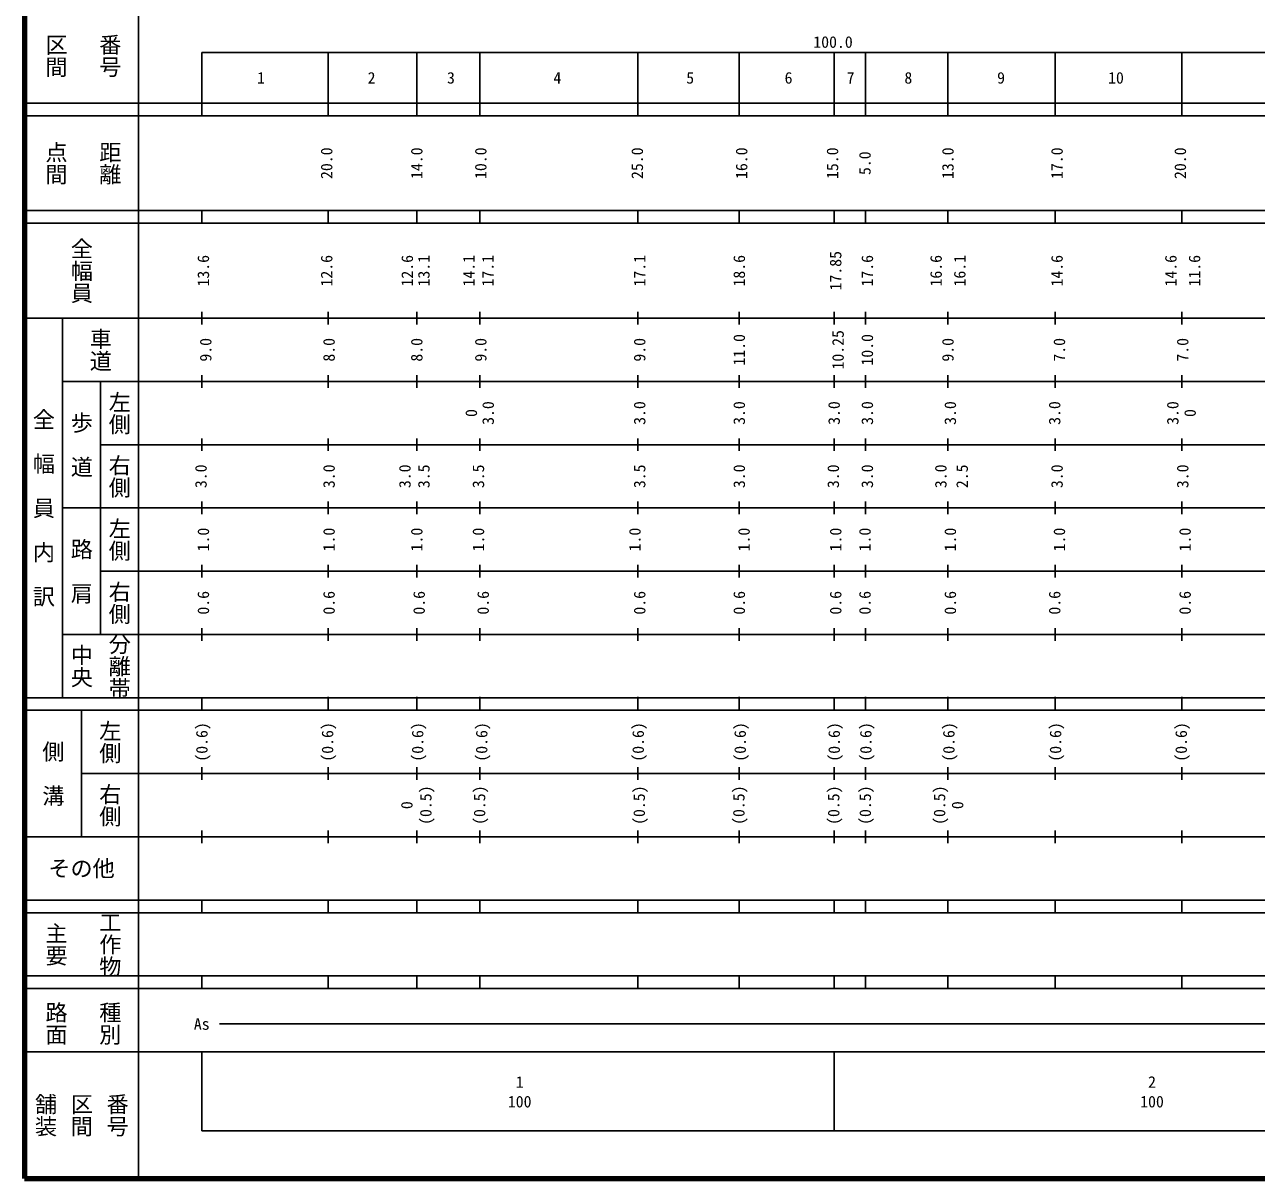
# Model space of a CAD drawing. Units: millimetres on the paper, enlarged 1000 times. Extents: x 40000 to 680000, y 20000 to 380000.
# Drawn here: x 40000 to 234794, y 20000 to 202409 of the extents above; entities that cross this region are included whole.
import ezdxf
from ezdxf.enums import TextEntityAlignment as Align

# ---------------------------------------------------------------- set-up
doc = ezdxf.new("R2010")
doc.units = ezdxf.units.MM
doc.header["$LTSCALE"] = 1000
doc.layers.add('M-TTL', color=2, linetype='Continuous', lineweight=140)
doc.layers.add('M-TTL-BAND', color=7, linetype='Continuous', lineweight=25)
doc.styles.add('@ＭＳ ゴシック', font='')
doc.styles.add('ＭＳ ゴシック', font='')
doc.styles.get('@ＭＳ ゴシック').set_extended_font_data('@MS Gothic')
doc.styles.get('ＭＳ ゴシック').set_extended_font_data('MS Gothic')

msp = doc.modelspace()

# ---------------------------------------------------------------- linework, layer by layer
at = {"layer": 'M-TTL'}
for p, q in [((40000, 380000), (40000, 20000)), ((40000, 20000), (680000, 20000))]:
    msp.add_line(p, q, dxfattribs=at)
at = {"layer": 'M-TTL-BAND'}
for p, q in [((58000, 370000), (58000, 20000)), ((68000, 198000), (579000, 198000)), ((68000, 198000), (68000, 188000)), ((88000, 198000), (88000, 188000)), ((102000, 198000), (102000, 188000)), ((112000, 198000), (112000, 188000)), ((137000, 198000), (137000, 188000)), ((153000, 198000), (153000, 188000)), ((168000, 198000), (168000, 188000)), ((173000, 198000), (173000, 188000)), ((186000, 198000), (186000, 188000)), ((203000, 198000), (203000, 188000)), ((223000, 198000), (223000, 188000)), ((40000, 190000), (579000, 190000)), ((40000, 188000), (579000, 188000)), ((40000, 173000), (579000, 173000)), ((68000, 171000), (68000, 173000)), ((88000, 173000), (88000, 171000)), ((102000, 173000), (102000, 171000)), ((112000, 173000), (112000, 171000)), ((137000, 173000), (137000, 171000)), ((153000, 173000), (153000, 171000)), ((168000, 171000), (168000, 173000)), ((173000, 173000), (173000, 171000)), ((186000, 173000), (186000, 171000)), ((203000, 173000), (203000, 171000)), ((223000, 173000), (223000, 171000)), ((40000, 171000), (579000, 171000)), ((40000, 156000), (579000, 156000)), ((46000, 96000), (46000, 156000)), ((68000, 155000), (68000, 157000)), ((88000, 157000), (88000, 155000)), ((102000, 157000), (102000, 155000)), ((112000, 157000), (112000, 155000)), ((137000, 157000), (137000, 155000)), ((153000, 157000), (153000, 155000)), ((168000, 155000), (168000, 157000)), ((173000, 157000), (173000, 155000)), ((186000, 157000), (186000, 155000)), ((203000, 157000), (203000, 155000)), ((223000, 157000), (223000, 155000)), ((68000, 145000), (68000, 147000)), ((88000, 147000), (88000, 145000)), ((102000, 147000), (102000, 145000)), ((112000, 147000), (112000, 145000)), ((137000, 147000), (137000, 145000)), ((153000, 147000), (153000, 145000)), ((168000, 145000), (168000, 147000)), ((173000, 147000), (173000, 145000)), ((186000, 147000), (186000, 145000)), ((203000, 147000), (203000, 145000)), ((223000, 147000), (223000, 145000)), ((46000, 146000), (579000, 146000)), ((52000, 146000), (52000, 106000)), ((68000, 135000), (68000, 137000)), ((88000, 137000), (88000, 135000)), ((102000, 137000), (102000, 135000)), ((112000, 137000), (112000, 135000)), ((137000, 137000), (137000, 135000)), ((153000, 137000), (153000, 135000)), ((168000, 135000), (168000, 137000)), ((173000, 137000), (173000, 135000)), ((186000, 137000), (186000, 135000)), ((203000, 137000), (203000, 135000)), ((223000, 137000), (223000, 135000)), ((52000, 136000), (579000, 136000)), ((68000, 125000), (68000, 127000)), ((88000, 127000), (88000, 125000)), ((102000, 127000), (102000, 125000)), ((112000, 127000), (112000, 125000)), ((137000, 127000), (137000, 125000)), ((153000, 127000), (153000, 125000)), ((168000, 125000), (168000, 127000)), ((173000, 127000), (173000, 125000)), ((186000, 127000), (186000, 125000)), ((203000, 127000), (203000, 125000)), ((223000, 127000), (223000, 125000)), ((46000, 126000), (579000, 126000)), ((68000, 115000), (68000, 117000)), ((88000, 117000), (88000, 115000)), ((102000, 117000), (102000, 115000)), ((112000, 117000), (112000, 115000)), ((137000, 117000), (137000, 115000)), ((153000, 117000), (153000, 115000)), ((168000, 115000), (168000, 117000)), ((173000, 117000), (173000, 115000)), ((186000, 117000), (186000, 115000)), ((203000, 117000), (203000, 115000)), ((223000, 117000), (223000, 115000)), ((52000, 116000), (579000, 116000)), ((46000, 106000), (579000, 106000)), ((68000, 105000), (68000, 107000)), ((88000, 107000), (88000, 105000)), ((102000, 107000), (102000, 105000)), ((112000, 107000), (112000, 105000)), ((137000, 107000), (137000, 105000)), ((153000, 107000), (153000, 105000)), ((168000, 105000), (168000, 107000)), ((173000, 107000), (173000, 105000)), ((186000, 107000), (186000, 105000)), ((203000, 107000), (203000, 105000)), ((223000, 107000), (223000, 105000)), ((40000, 96000), (579000, 96000)), ((68000, 94000), (68000, 96000)), ((88000, 96114), (88000, 94114)), ((102000, 96114), (102000, 94114)), ((112000, 96114), (112000, 94114)), ((137000, 96114), (137000, 94114)), ((153000, 96114), (153000, 94114)), ((168000, 94000), (168000, 96000)), ((173000, 96114), (173000, 94114)), ((186000, 96114), (186000, 94114)), ((203000, 96114), (203000, 94114)), ((223000, 96114), (223000, 94114)), ((40000, 94000), (579000, 94000)), ((49000, 94000), (49000, 74000)), ((49000, 84000), (579000, 84000)), ((68000, 83000), (68000, 85000)), ((88000, 85000), (88000, 83000)), ((102000, 85000), (102000, 83000)), ((112000, 85000), (112000, 83000)), ((137000, 85000), (137000, 83000)), ((153000, 85000), (153000, 83000)), ((168000, 83000), (168000, 85000)), ((173000, 85000), (173000, 83000)), ((186000, 85000), (186000, 83000)), ((203000, 85000), (203000, 83000)), ((223000, 85000), (223000, 83000)), ((68000, 73000), (68000, 75000)), ((88000, 75000), (88000, 73000)), ((102000, 75000), (102000, 73000)), ((112000, 75000), (112000, 73000)), ((137000, 75000), (137000, 73000)), ((153000, 75000), (153000, 73000)), ((168000, 73000), (168000, 75000)), ((173000, 75000), (173000, 73000)), ((186000, 75000), (186000, 73000)), ((203000, 75000), (203000, 73000)), ((223000, 75000), (223000, 73000)), ((40000, 74000), (579000, 74000)), ((40000, 64000), (579000, 64000)), ((68000, 62000), (68000, 64000)), ((88000, 64114), (88000, 62114)), ((102000, 64114), (102000, 62114)), ((112000, 64114), (112000, 62114)), ((137000, 64114), (137000, 62114)), ((153000, 64114), (153000, 62114)), ((168000, 62000), (168000, 64000)), ((173000, 64114), (173000, 62114)), ((186000, 64114), (186000, 62114)), ((203000, 64114), (203000, 62114)), ((223000, 64114), (223000, 62114)), ((40000, 62000), (579000, 62000)), ((40000, 52000), (579000, 52000)), ((68000, 50000), (68000, 52000)), ((88000, 52114), (88000, 50114)), ((102000, 52114), (102000, 50114)), ((112000, 52114), (112000, 50114)), ((137000, 52114), (137000, 50114)), ((153000, 52114), (153000, 50114)), ((168000, 50000), (168000, 52000)), ((173000, 52114), (173000, 50114)), ((186000, 52114), (186000, 50114)), ((203000, 52114), (203000, 50114)), ((223000, 52114), (223000, 50114)), ((40000, 50000), (579000, 50000)), ((70805, 44406), (469898, 44406)), ((40000, 40000), (579000, 40000)), ((68000, 40000), (68000, 27500)), ((168000, 40000), (168000, 27500)), ((68000, 27500), (579000, 27500))]:
    msp.add_line(p, q, dxfattribs=at)

# ---------------------------------------------------------------- texts
for s, height, rotation, style, p in [('区間', 2566, 270, '@ＭＳ ゴシック', (45000, 197500)), ('番号', 2566, 270, '@ＭＳ ゴシック', (53500, 197500)), ('点間', 2566, 270, '@ＭＳ ゴシック', (45000, 180500)), ('距離', 2566, 270, '@ＭＳ ゴシック', (53500, 180500)), ('20.0', 1833, 90, 'ＭＳ ゴシック', (87751, 180500)), ('14.0', 1833, 90, 'ＭＳ ゴシック', (102001, 180500)), ('10.0', 1833, 90, 'ＭＳ ゴシック', (112126, 180500)), ('25.0', 1833, 90, 'ＭＳ ゴシック', (136877, 180500)), ('16.0', 1833, 90, 'ＭＳ ゴシック', (153378, 180500)), ('15.0', 1833, 90, 'ＭＳ ゴシック', (167751, 180500)), ('5.0', 1833, 90, 'ＭＳ ゴシック', (172879, 180500)), ('13.0', 1833, 90, 'ＭＳ ゴシック', (186004, 180500)), ('17.0', 1833, 90, 'ＭＳ ゴシック', (203255, 180500)), ('20.0', 1833, 90, 'ＭＳ ゴシック', (222755, 180500)), ('全幅員', 2566, 270, '@ＭＳ ゴシック', (49000, 163500)), ('13.6', 1833, 90, 'ＭＳ ゴシック', (68250, 163500)), ('12.6', 1833, 90, 'ＭＳ ゴシック', (87751, 163500)), ('12.6', 1833, 90, 'ＭＳ ゴシック', (100501, 163500)), ('13.1', 1833, 90, 'ＭＳ ゴシック', (103126, 163500)), ('14.1', 1833, 90, 'ＭＳ ゴシック', (110251, 163500)), ('17.1', 1833, 90, 'ＭＳ ゴシック', (113252, 163500)), ('17.1', 1833, 90, 'ＭＳ ゴシック', (137252, 163500)), ('18.6', 1833, 90, 'ＭＳ ゴシック', (153003, 163500)), ('17.85', 1833, 90, 'ＭＳ ゴシック', (168250, 163500)), ('17.6', 1833, 90, 'ＭＳ ゴシック', (173254, 163500)), ('16.6', 1833, 90, 'ＭＳ ゴシック', (184129, 163500)), ('16.1', 1833, 90, 'ＭＳ ゴシック', (187879, 163500)), ('14.6', 1833, 90, 'ＭＳ ゴシック', (203255, 163500)), ('14.6', 1833, 90, 'ＭＳ ゴシック', (221255, 163500)), ('11.6', 1833, 90, 'ＭＳ ゴシック', (225006, 163500)), ('車道', 2566, 270, '@ＭＳ ゴシック', (52000, 151000)), ('10.25', 1833, 90, 'ＭＳ ゴシック', (168625, 151000)), ('9.0', 1833, 90, 'ＭＳ ゴシック', (68625, 151000)), ('8.0', 1833, 90, 'ＭＳ ゴシック', (88126, 151000)), ('8.0', 1833, 90, 'ＭＳ ゴシック', (102001, 151000)), ('9.0', 1833, 90, 'ＭＳ ゴシック', (112126, 151000)), ('9.0', 1833, 90, 'ＭＳ ゴシック', (137252, 151000)), ('11.0', 1833, 90, 'ＭＳ ゴシック', (153003, 151000)), ('10.0', 1833, 90, 'ＭＳ ゴシック', (173254, 151000)), ('9.0', 1833, 90, 'ＭＳ ゴシック', (186004, 151000)), ('7.0', 1833, 90, 'ＭＳ ゴシック', (203630, 151000)), ('7.0', 1833, 90, 'ＭＳ ゴシック', (223131, 151000)), ('左側', 2566, 270, '@ＭＳ ゴシック', (55000, 141000)), ('3.0', 1833, 90, 'ＭＳ ゴシック', (113292, 141000)), ('3.0', 1833, 90, 'ＭＳ ゴシック', (137252, 141000)), ('3.0', 1833, 90, 'ＭＳ ゴシック', (153003, 141000)), ('3.0', 1833, 90, 'ＭＳ ゴシック', (168003, 141000)), ('3.0', 1833, 90, 'ＭＳ ゴシック', (173254, 141000)), ('3.0', 1833, 90, 'ＭＳ ゴシック', (186379, 141000)), ('3.0', 1833, 90, 'ＭＳ ゴシック', (202880, 141000)), ('3.0', 1833, 90, 'ＭＳ ゴシック', (221564, 141000)), ('全\u3000幅\u3000員\u3000内\u3000訳', 2566, 270, '@ＭＳ ゴシック', (43000, 126000)), ('歩\u3000道', 2566, 270, '@ＭＳ ゴシック', (49000, 136000)), ('0', 1833, 90, 'ＭＳ ゴシック', (110626, 141000)), ('0', 1833, 90, 'ＭＳ ゴシック', (224307, 141000)), ('右側', 2566, 270, '@ＭＳ ゴシック', (55000, 131000)), ('3.0', 1833, 90, 'ＭＳ ゴシック', (67875, 131000)), ('3.0', 1833, 90, 'ＭＳ ゴシック', (88126, 131000)), ('3.0', 1833, 90, 'ＭＳ ゴシック', (100126, 131000)), ('3.5', 1833, 90, 'ＭＳ ゴシック', (103126, 131000)), ('3.5', 1833, 90, 'ＭＳ ゴシック', (111751, 131000)), ('3.5', 1833, 90, 'ＭＳ ゴシック', (137252, 131000)), ('3.0', 1833, 90, 'ＭＳ ゴシック', (153003, 131000)), ('3.0', 1833, 90, 'ＭＳ ゴシック', (167875, 131000)), ('3.0', 1833, 90, 'ＭＳ ゴシック', (173254, 131000)), ('3.0', 1833, 90, 'ＭＳ ゴシック', (184879, 131000)), ('2.5', 1833, 90, 'ＭＳ ゴシック', (188254, 131000)), ('3.0', 1833, 90, 'ＭＳ ゴシック', (203255, 131000)), ('3.0', 1833, 90, 'ＭＳ ゴシック', (223131, 131000)), ('左側', 2566, 270, '@ＭＳ ゴシック', (55000, 121000)), ('1.0', 1833, 90, 'ＭＳ ゴシック', (68250, 121000)), ('1.0', 1833, 90, 'ＭＳ ゴシック', (88126, 121000)), ('1.0', 1833, 90, 'ＭＳ ゴシック', (102001, 121000)), ('1.0', 1833, 90, 'ＭＳ ゴシック', (111751, 121000)), ('1.0', 1833, 90, 'ＭＳ ゴシック', (136502, 121000)), ('1.0', 1833, 90, 'ＭＳ ゴシック', (153753, 121000)), ('1.0', 1833, 90, 'ＭＳ ゴシック', (168250, 121000)), ('1.0', 1833, 90, 'ＭＳ ゴシック', (172879, 121000)), ('1.0', 1833, 90, 'ＭＳ ゴシック', (186379, 121000)), ('1.0', 1833, 90, 'ＭＳ ゴシック', (203630, 121000)), ('1.0', 1833, 90, 'ＭＳ ゴシック', (223506, 121000)), ('路\u3000肩', 2566, 270, '@ＭＳ ゴシック', (49000, 116000)), ('右側', 2566, 270, '@ＭＳ ゴシック', (55000, 111000)), ('0.6', 1833, 90, 'ＭＳ ゴシック', (68250, 111000)), ('0.6', 1833, 90, 'ＭＳ ゴシック', (88126, 111000)), ('0.6', 1833, 90, 'ＭＳ ゴシック', (102376, 111000)), ('0.6', 1833, 90, 'ＭＳ ゴシック', (112501, 111000)), ('0.6', 1833, 90, 'ＭＳ ゴシック', (137252, 111000)), ('0.6', 1833, 90, 'ＭＳ ゴシック', (153003, 111000)), ('0.6', 1833, 90, 'ＭＳ ゴシック', (168250, 111000)), ('0.6', 1833, 90, 'ＭＳ ゴシック', (172879, 111000)), ('0.6', 1833, 90, 'ＭＳ ゴシック', (186379, 111000)), ('0.6', 1833, 90, 'ＭＳ ゴシック', (202880, 111000)), ('0.6', 1833, 90, 'ＭＳ ゴシック', (223506, 111000)), ('分離帯', 2566, 270, '@ＭＳ ゴシック', (55000, 101000)), ('中央', 2566, 270, '@ＭＳ ゴシック', (49000, 101000)), ('左側', 2566, 270, '@ＭＳ ゴシック', (53500, 89000)), ('(0.6)', 1833, 90, 'ＭＳ ゴシック', (68017, 89000)), ('(0.6)', 1833, 90, 'ＭＳ ゴシック', (87892, 89000)), ('(0.6)', 1833, 90, 'ＭＳ ゴシック', (102143, 89000)), ('(0.6)', 1833, 90, 'ＭＳ ゴシック', (112268, 89000)), ('(0.6)', 1833, 90, 'ＭＳ ゴシック', (137019, 89000)), ('(0.6)', 1833, 90, 'ＭＳ ゴシック', (153145, 89000)), ('(0.6)', 1833, 90, 'ＭＳ ゴシック', (168017, 89000)), ('(0.6)', 1833, 90, 'ＭＳ ゴシック', (173021, 89000)), ('(0.6)', 1833, 90, 'ＭＳ ゴシック', (186146, 89000)), ('(0.6)', 1833, 90, 'ＭＳ ゴシック', (203022, 89000)), ('(0.6)', 1833, 90, 'ＭＳ ゴシック', (222897, 89000)), ('側\u3000溝', 2566, 270, '@ＭＳ ゴシック', (44500, 84000)), ('右側', 2566, 270, '@ＭＳ ゴシック', (53500, 79000)), ('(0.5)', 1833, 90, 'ＭＳ ゴシック', (103432, 79000)), ('(0.5)', 1833, 90, 'ＭＳ ゴシック', (111932, 79000)), ('(0.5)', 1833, 90, 'ＭＳ ゴシック', (137183, 79000)), ('(0.5)', 1833, 90, 'ＭＳ ゴシック', (152934, 79000)), ('(0.5)', 1833, 90, 'ＭＳ ゴシック', (167934, 79000)), ('(0.5)', 1833, 90, 'ＭＳ ゴシック', (172934, 79000)), ('(0.5)', 1833, 90, 'ＭＳ ゴシック', (184677, 79000)), ('0', 1833, 90, 'ＭＳ ゴシック', (100432, 79000)), ('0', 1833, 90, 'ＭＳ ゴシック', (187533, 79000)), ('工作物', 2566, 270, '@ＭＳ ゴシック', (53500, 57000)), ('主要', 2566, 270, '@ＭＳ ゴシック', (45000, 57000)), ('路面', 2566, 270, '@ＭＳ ゴシック', (45000, 44500)), ('種別', 2566, 270, '@ＭＳ ゴシック', (53500, 44500)), ('舗装', 2566, 270, '@ＭＳ ゴシック', (43333, 30000)), ('区間', 2566, 270, '@ＭＳ ゴシック', (49000, 30000)), ('番号', 2566, 270, '@ＭＳ ゴシック', (54667, 30000))]:
    msp.add_text(s, height=height, rotation=rotation, dxfattribs=dict(at, style=style)).set_placement(p, align=Align.MIDDLE_CENTER)
at = {"layer": 'M-TTL-BAND', "style": 'ＭＳ ゴシック'}
msp.add_text('100.0', height=1833, dxfattribs=at).set_placement((167844, 198195), align=Align.BOTTOM_CENTER)
for s, height, p in [('1', 1833, (77377, 194000)), ('2', 1833, (94864, 194000)), ('3', 1833, (107420, 194000)), ('4', 1833, (124254, 194000)), ('5', 1833, (145254, 194000)), ('6', 1833, (160806, 194000)), ('7', 1833, (170626, 194000)), ('8', 1833, (179756, 194000)), ('9', 1833, (194423, 194000)), ('10', 1833, (212590, 194000)), ('その他', 2566, (49000, 69000)), ('As', 1833, (68006, 44406)), ('1', 1833, (118288, 35238)), ('2', 1833, (218288, 35238)), ('100', 1833, (118288, 32131)), ('100', 1833, (218288, 32131))]:
    msp.add_text(s, height=height, dxfattribs=at).set_placement(p, align=Align.MIDDLE_CENTER)

doc.saveas('drawing.dxf')
